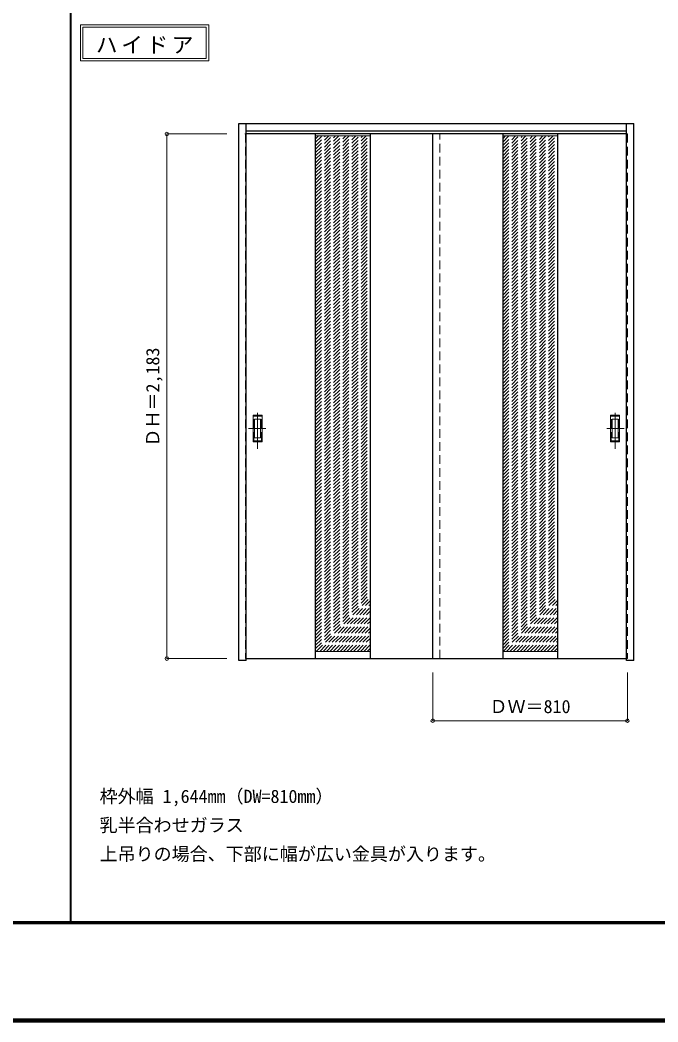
# Model space of a CAD drawing. Units: millimetres, scale not verified. Extents: x -6000 to 5700, y -4307 to 4175.
# Drawn here: x -2906 to -250, y -4205 to -36 of the extents above; entities that cross this region are included whole.
import ezdxf
from ezdxf.enums import TextEntityAlignment as Align

# ---------------------------------------------------------------- set-up
doc = ezdxf.new("R2010")
doc.units = ezdxf.units.MM
doc.header["$LTSCALE"] = 30
doc.header["$PDMODE"] = 32
doc.header["$PDSIZE"] = 15
doc.linetypes.add('CHAIN1', pattern=[8, 5, -1, 1, -1])
doc.linetypes.add('DASHED1', pattern=[1.8, 1.2, -0.6])
for name, color, linetype, lineweight in [('0-2_扉', 4, 'DASHED1', 9), ('0-3_仕上げ', 7, 'Continuous', 18), ('0-4_枠', 3, 'Continuous', 25), ('0-6_引手', 7, 'Continuous', 18), ('0-A_文字', 7, 'Continuous', 18), ('0-B_寸法', 4, 'Continuous', 9), ('0-C_ハッチ', 4, 'DASHED1', 9), ('F-1_枠', 6, 'Continuous', 40)]:
    doc.layers.add(name, color=color, linetype=linetype, lineweight=lineweight)
doc.styles.add('ＭＳ ゴシック', font='')
doc.styles.get('ＭＳ ゴシック').set_extended_font_data('MS Gothic')

msp = doc.modelspace()

# ---------------------------------------------------------------- linework, layer by layer
at = {"layer": '0-2_扉'}
for p, q in [((-1971, -509.75), (-1968, -509.75)), ((-1968, -509.75), (-1968, -2692.75)), ((-1158, -2692.75), (-1158, -509.75)), ((-381, -509.75), (-378, -509.75)), ((-378, -509.75), (-378, -2692.75)), ((-1968, -2692.75), (-1965, -2692.75)), ((-378, -2692.75), (-381, -2692.75))]:
    msp.add_line(p, q, dxfattribs=at)
at = {"layer": '0-2_扉', "color": 3, "linetype": 'Continuous', "lineweight": 25}
for p, q in [((-381, -509.75), (-1965, -509.75)), ((-1188, -2692.75), (-1188, -509.75)), ((-1965, -2692.75), (-381, -2692.75))]:
    msp.add_line(p, q, dxfattribs=at)
at = {"layer": '0-3_仕上げ', "color": 3, "lineweight": 25}
for p, q in [((-1677, -509.75), (-1677, -2692.75)), ((-1449, -509.75), (-1449, -2692.75)), ((-897, -509.75), (-897, -2692.75)), ((-669, -509.75), (-669, -2692.75))]:
    msp.add_line(p, q, dxfattribs=at)
at = {"layer": '0-3_仕上げ'}
for p, q in [((-1677, -517.75), (-1449, -517.75)), ((-897, -517.75), (-669, -517.75)), ((-1449, -2662.86), (-1677, -2662.86)), ((-669, -2662.86), (-897, -2662.86))]:
    msp.add_line(p, q, dxfattribs=at)
at = {"layer": '0-4_枠'}
for p, q in [((-1995, -2701.25), (-1995, -466.25)), ((-1995, -466.25), (-351, -466.25)), ((-1965, -2701.25), (-1965, -466.25)), ((-1965, -496.25), (-381, -496.25)), ((-381, -2692.21), (-381, -466.25)), ((-351, -2701.25), (-351, -466.25)), ((-1965, -2701.25), (-1995, -2701.25)), ((-381, -2692.55), (-381, -2692.21))]:
    msp.add_line(p, q, dxfattribs=at)
msp.add_lwpolyline([(-351, -2701.25), (-381, -2701.25), (-381, -2692.55)], dxfattribs=at)
at = {"layer": '0-6_引手', "linetype": 'CHAIN1'}
for p, q in [((-1917, -1820.48), (-1917, -1649.63)), ((-429, -1820.48), (-429, -1649.63)), ((-1955.07, -1735.25), (-1882.56, -1735.25)), ((-390.93, -1735.25), (-463.44, -1735.25))]:
    msp.add_line(p, q, dxfattribs=at)
at = {"layer": '0-6_引手'}
for p, q in [((-1936, -1680.25), (-1898, -1680.25)), ((-1936, -1790.25), (-1936, -1680.25)), ((-1929.5, -1696.25), (-1904.5, -1696.25)), ((-1929.5, -1774.25), (-1929.5, -1696.25)), ((-1904.5, -1774.25), (-1904.5, -1696.25)), ((-1898, -1790.25), (-1898, -1680.25)), ((-410, -1680.25), (-448, -1680.25)), ((-448, -1790.25), (-448, -1680.25)), ((-416.5, -1696.25), (-441.5, -1696.25)), ((-441.5, -1774.25), (-441.5, -1696.25)), ((-416.5, -1774.25), (-416.5, -1696.25)), ((-410, -1790.25), (-410, -1680.25)), ((-1936, -1790.25), (-1898, -1790.25)), ((-1929.5, -1774.25), (-1904.5, -1774.25)), ((-410, -1790.25), (-448, -1790.25)), ((-416.5, -1774.25), (-441.5, -1774.25))]:
    msp.add_line(p, q, dxfattribs=at)
at = {"layer": '0-6_引手', "linetype": 'DASHED1'}
for p, q in [((-1901, -1786.25), (-1901, -1684.25)), ((-445, -1786.25), (-445, -1684.25)), ((-1933, -1786.25), (-1901, -1786.25)), ((-413, -1786.25), (-445, -1786.25))]:
    msp.add_line(p, q, dxfattribs=at)
for points in [[(-1933, -1786.25), (-1933, -1684.25), (-1901, -1684.25)], [(-413, -1786.25), (-413, -1684.25), (-445, -1684.25)]]:
    msp.add_lwpolyline(points, dxfattribs=at)
at = {"layer": '0-A_文字'}
for p, q in [((-2655, -55.5), (-2655, -205.5)), ((-2645, -65.5), (-2130.67, -65.5)), ((-2130.67, -65.5), (-2130.67, -195.5)), ((-2655, -205.5), (-2120.67, -205.5))]:
    msp.add_line(p, q, dxfattribs=at)
for points in [[(-2655, -55.5), (-2120.67, -55.5), (-2120.67, -205.5)], [(-2645, -65.5), (-2645, -195.5), (-2130.67, -195.5)]]:
    msp.add_lwpolyline(points, dxfattribs=at)
at = {"layer": '0-B_寸法'}
for p, q in [((-2295, -509.75), (-2045, -509.75)), ((-2295, -509.75), (-2295, -2692.75)), ((-2295, -2692.75), (-2045, -2692.75)), ((-1188, -2951.25), (-1188, -2751.25)), ((-378, -2951.25), (-378, -2751.25)), ((-1188, -2951.25), (-378, -2951.25))]:
    msp.add_line(p, q, dxfattribs=at)
at = {"layer": '0-B_寸法', "color": 7}
for p in [(-2295, -509.75), (-2295, -2692.75), (-1188, -2951.25), (-378, -2951.25)]:
    msp.add_point(p, dxfattribs=at)
at = {"layer": '0-C_ハッチ'}
for p, q in [((-1677, -743.62), (-1451.13, -517.75)), ((-1677, -729.48), (-1465.27, -517.75)), ((-1677, -715.34), (-1479.42, -517.75)), ((-1677, -701.19), (-1493.56, -517.75)), ((-1677, -687.05), (-1507.7, -517.75)), ((-1677, -672.91), (-1521.84, -517.75)), ((-1677, -658.77), (-1535.98, -517.75)), ((-1677, -644.62), (-1550.13, -517.75)), ((-1677, -630.48), (-1564.27, -517.75)), ((-1677, -616.34), (-1578.41, -517.75)), ((-1677, -602.2), (-1592.55, -517.75)), ((-1677, -588.06), (-1606.69, -517.75)), ((-1677, -573.91), (-1620.84, -517.75)), ((-1677, -559.77), (-1634.98, -517.75)), ((-1677, -545.63), (-1649.12, -517.75)), ((-1677, -531.49), (-1663.26, -517.75)), ((-1677, -757.76), (-1449, -529.76)), ((-897, -741.44), (-673.31, -517.75)), ((-897, -727.29), (-687.46, -517.75)), ((-897, -713.15), (-701.6, -517.75)), ((-897, -699.01), (-715.74, -517.75)), ((-897, -684.87), (-729.88, -517.75)), ((-897, -670.73), (-744.02, -517.75)), ((-897, -656.58), (-758.17, -517.75)), ((-897, -642.44), (-772.31, -517.75)), ((-897, -628.3), (-786.45, -517.75)), ((-897, -614.16), (-800.59, -517.75)), ((-897, -600.02), (-814.73, -517.75)), ((-897, -585.87), (-828.88, -517.75)), ((-897, -571.73), (-843.02, -517.75)), ((-897, -557.59), (-857.16, -517.75)), ((-897, -543.45), (-871.3, -517.75)), ((-897, -529.3), (-885.45, -517.75)), ((-897, -755.58), (-669, -527.58)), ((-897, -769.72), (-669, -541.72)), ((-1677, -771.9), (-1449, -543.9)), ((-1677, -786.05), (-1449, -558.05)), ((-1677, -800.19), (-1449, -572.19)), ((-897, -783.86), (-669, -555.86)), ((-897, -798.01), (-669, -570.01)), ((-1677, -814.33), (-1449, -586.33)), ((-1677, -828.47), (-1449, -600.47)), ((-1677, -842.61), (-1449, -614.61)), ((-897, -812.15), (-669, -584.15)), ((-897, -826.29), (-669, -598.29)), ((-897, -840.43), (-669, -612.43)), ((-1677, -856.76), (-1449, -628.76)), ((-1677, -870.9), (-1449, -642.9)), ((-1677, -885.04), (-1449, -657.04)), ((-897, -854.57), (-669, -626.57)), ((-897, -868.72), (-669, -640.72)), ((-897, -882.86), (-669, -654.86)), ((-1677, -899.18), (-1449, -671.18)), ((-1677, -913.32), (-1449, -685.32)), ((-1677, -927.47), (-1449, -699.47)), ((-897, -897), (-669, -669)), ((-897, -911.14), (-669, -683.14)), ((-897, -925.28), (-669, -697.28)), ((-1677, -941.61), (-1449, -713.61)), ((-1677, -955.75), (-1449, -727.75)), ((-1677, -969.89), (-1449, -741.89)), ((-897, -939.43), (-669, -711.43)), ((-897, -953.57), (-669, -725.57)), ((-897, -967.71), (-669, -739.71)), ((-1677, -984.04), (-1449, -756.04)), ((-1677, -998.18), (-1449, -770.18)), ((-1677, -1012.32), (-1449, -784.32)), ((-897, -981.85), (-669, -753.85)), ((-897, -996), (-669, -768)), ((-897, -1010.14), (-669, -782.14)), ((-1677, -1026.46), (-1449, -798.46)), ((-1677, -1040.6), (-1449, -812.6)), ((-1677, -1054.75), (-1449, -826.75)), ((-897, -1024.28), (-669, -796.28)), ((-897, -1038.42), (-669, -810.42)), ((-897, -1052.56), (-669, -824.56)), ((-1677, -1068.89), (-1449, -840.89)), ((-1677, -1083.03), (-1449, -855.03)), ((-1677, -1097.17), (-1449, -869.17)), ((-897, -1066.71), (-669, -838.71)), ((-897, -1080.85), (-669, -852.85)), ((-897, -1094.99), (-669, -866.99)), ((-1677, -1111.31), (-1449, -883.31)), ((-1677, -1125.46), (-1449, -897.46)), ((-1677, -1139.6), (-1449, -911.6)), ((-897, -1109.13), (-669, -881.13)), ((-897, -1123.27), (-669, -895.27)), ((-897, -1137.42), (-669, -909.42)), ((-1677, -1153.74), (-1449, -925.74)), ((-1677, -1167.88), (-1449, -939.88)), ((-1677, -1182.03), (-1449, -954.03)), ((-897, -1151.56), (-669, -923.56)), ((-897, -1165.7), (-669, -937.7)), ((-897, -1179.84), (-669, -951.84)), ((-1677, -1196.17), (-1449, -968.17)), ((-1677, -1210.31), (-1449, -982.31)), ((-1677, -1224.45), (-1449, -996.45)), ((-897, -1193.99), (-669, -965.99)), ((-897, -1208.13), (-669, -980.13)), ((-897, -1222.27), (-669, -994.27)), ((-1677, -1238.59), (-1449, -1010.59)), ((-1677, -1252.74), (-1449, -1024.74)), ((-1677, -1266.88), (-1449, -1038.88)), ((-897, -1236.41), (-669, -1008.41)), ((-897, -1250.55), (-669, -1022.55)), ((-897, -1264.7), (-669, -1036.7)), ((-1677, -1281.02), (-1449, -1053.02)), ((-1677, -1295.16), (-1449, -1067.16)), ((-1677, -1309.3), (-1449, -1081.3)), ((-897, -1278.84), (-669, -1050.84)), ((-897, -1292.98), (-669, -1064.98)), ((-897, -1307.12), (-669, -1079.12)), ((-1677, -1323.45), (-1449, -1095.45)), ((-1677, -1337.59), (-1449, -1109.59)), ((-1677, -1351.73), (-1449, -1123.73)), ((-897, -1321.26), (-669, -1093.26)), ((-897, -1335.41), (-669, -1107.41)), ((-897, -1349.55), (-669, -1121.55)), ((-1677, -1365.87), (-1449, -1137.87)), ((-1677, -1380.02), (-1449, -1152.02)), ((-1677, -1394.16), (-1449, -1166.16)), ((-897, -1363.69), (-669, -1135.69)), ((-897, -1377.83), (-669, -1149.83)), ((-897, -1391.98), (-669, -1163.98)), ((-1677, -1408.3), (-1449, -1180.3)), ((-1677, -1422.44), (-1449, -1194.44)), ((-1677, -1436.58), (-1449, -1208.58)), ((-897, -1406.12), (-669, -1178.12)), ((-897, -1420.26), (-669, -1192.26)), ((-897, -1434.4), (-669, -1206.4)), ((-1677, -1450.73), (-1449, -1222.73)), ((-1677, -1464.87), (-1449, -1236.87)), ((-897, -1448.54), (-669, -1220.54)), ((-897, -1462.69), (-669, -1234.69)), ((-897, -1476.83), (-669, -1248.83)), ((-1677, -1479.01), (-1449, -1251.01)), ((-1677, -1493.15), (-1449, -1265.15)), ((-1677, -1507.29), (-1449, -1279.29)), ((-897, -1490.97), (-669, -1262.97)), ((-897, -1505.11), (-669, -1277.11)), ((-897, -1519.25), (-669, -1291.25)), ((-1677, -1521.44), (-1449, -1293.44)), ((-1677, -1535.58), (-1449, -1307.58)), ((-1677, -1549.72), (-1449, -1321.72)), ((-897, -1533.4), (-669, -1305.4)), ((-897, -1547.54), (-669, -1319.54)), ((-897, -1561.68), (-669, -1333.68)), ((-1677, -1563.86), (-1449, -1335.86)), ((-1677, -1578.01), (-1449, -1350.01)), ((-1677, -1592.15), (-1449, -1364.15)), ((-897, -1575.82), (-669, -1347.82)), ((-897, -1589.96), (-669, -1361.96)), ((-1677, -1606.29), (-1449, -1378.29)), ((-1677, -1620.43), (-1449, -1392.43)), ((-1677, -1634.57), (-1449, -1406.57)), ((-897, -1604.11), (-669, -1376.11)), ((-897, -1618.25), (-669, -1390.25)), ((-897, -1632.39), (-669, -1404.39)), ((-1677, -1648.72), (-1449, -1420.72)), ((-1677, -1662.86), (-1449, -1434.86)), ((-1677, -1677), (-1449, -1449)), ((-897, -1646.53), (-669, -1418.53)), ((-897, -1660.68), (-669, -1432.68)), ((-897, -1674.82), (-669, -1446.82)), ((-1677, -1691.14), (-1449, -1463.14)), ((-1677, -1705.28), (-1449, -1477.28)), ((-1677, -1719.43), (-1449, -1491.43)), ((-897, -1688.96), (-669, -1460.96)), ((-897, -1703.1), (-669, -1475.1)), ((-897, -1717.24), (-669, -1489.24)), ((-1677, -1733.57), (-1449, -1505.57)), ((-1677, -1747.71), (-1449, -1519.71)), ((-1677, -1761.85), (-1449, -1533.85)), ((-897, -1731.39), (-669, -1503.39)), ((-897, -1745.53), (-669, -1517.53)), ((-897, -1759.67), (-669, -1531.67)), ((-1677, -1776), (-1449, -1548)), ((-1677, -1790.14), (-1449, -1562.14)), ((-1677, -1804.28), (-1449, -1576.28)), ((-897, -1773.81), (-669, -1545.81)), ((-897, -1787.95), (-669, -1559.95)), ((-897, -1802.1), (-669, -1574.1)), ((-1677, -1818.42), (-1449, -1590.42)), ((-1677, -1832.56), (-1449, -1604.56)), ((-1677, -1846.71), (-1449, -1618.71)), ((-897, -1816.24), (-669, -1588.24)), ((-897, -1830.38), (-669, -1602.38)), ((-897, -1844.52), (-669, -1616.52)), ((-1677, -1860.85), (-1449, -1632.85)), ((-1677, -1874.99), (-1449, -1646.99)), ((-1677, -1889.13), (-1449, -1661.13)), ((-897, -1858.67), (-669, -1630.67)), ((-897, -1872.81), (-669, -1644.81)), ((-897, -1886.95), (-669, -1658.95)), ((-1677, -1903.27), (-1449, -1675.27)), ((-1677, -1917.42), (-1449, -1689.42)), ((-1677, -1931.56), (-1449, -1703.56)), ((-897, -1901.09), (-669, -1673.09)), ((-897, -1915.23), (-669, -1687.23)), ((-897, -1929.38), (-669, -1701.38)), ((-1677, -1945.7), (-1449, -1717.7)), ((-1677, -1959.84), (-1449, -1731.84)), ((-1677, -1973.99), (-1449, -1745.99)), ((-897, -1943.52), (-669, -1715.52)), ((-897, -1957.66), (-669, -1729.66)), ((-897, -1971.8), (-669, -1743.8)), ((-1677, -1988.13), (-1449, -1760.13)), ((-1677, -2002.27), (-1449, -1774.27)), ((-1677, -2016.41), (-1449, -1788.41)), ((-897, -1985.94), (-669, -1757.94)), ((-897, -2000.09), (-669, -1772.09)), ((-897, -2014.23), (-669, -1786.23)), ((-1677, -2030.55), (-1449, -1802.55)), ((-1677, -2044.7), (-1449, -1816.7)), ((-1677, -2058.84), (-1449, -1830.84)), ((-897, -2028.37), (-669, -1800.37)), ((-897, -2042.51), (-669, -1814.51)), ((-897, -2056.66), (-669, -1828.66)), ((-1677, -2072.98), (-1449, -1844.98)), ((-1677, -2087.12), (-1449, -1859.12)), ((-1677, -2101.26), (-1449, -1873.26)), ((-897, -2070.8), (-669, -1842.8)), ((-897, -2084.94), (-669, -1856.94)), ((-897, -2099.08), (-669, -1871.08)), ((-1677, -2115.41), (-1449, -1887.41)), ((-1677, -2129.55), (-1449, -1901.55)), ((-1677, -2143.69), (-1449, -1915.69)), ((-897, -2113.22), (-669, -1885.22)), ((-897, -2127.37), (-669, -1899.37)), ((-897, -2141.51), (-669, -1913.51)), ((-1677, -2157.83), (-1449, -1929.83)), ((-1677, -2171.98), (-1449, -1943.98)), ((-1677, -2186.12), (-1449, -1958.12)), ((-897, -2155.65), (-669, -1927.65)), ((-897, -2169.79), (-669, -1941.79)), ((-897, -2183.93), (-669, -1955.93)), ((-1677, -2200.26), (-1449, -1972.26)), ((-1677, -2214.4), (-1449, -1986.4)), ((-1677, -2228.54), (-1449, -2000.54)), ((-897, -2198.08), (-669, -1970.08)), ((-897, -2212.22), (-669, -1984.22)), ((-897, -2226.36), (-669, -1998.36)), ((-1677, -2242.69), (-1449, -2014.69)), ((-1677, -2256.83), (-1449, -2028.83)), ((-1677, -2270.97), (-1449, -2042.97)), ((-897, -2240.5), (-669, -2012.5)), ((-897, -2254.65), (-669, -2026.65)), ((-897, -2268.79), (-669, -2040.79)), ((-1677, -2285.11), (-1449, -2057.11)), ((-1677, -2299.25), (-1449, -2071.25)), ((-897, -2282.93), (-669, -2054.93)), ((-897, -2297.07), (-669, -2069.07)), ((-897, -2311.21), (-669, -2083.21)), ((-1677, -2313.4), (-1449, -2085.4)), ((-1677, -2327.54), (-1449, -2099.54)), ((-1677, -2341.68), (-1449, -2113.68)), ((-897, -2325.36), (-669, -2097.36)), ((-897, -2339.5), (-669, -2111.5)), ((-897, -2353.64), (-669, -2125.64)), ((-1677, -2355.82), (-1449, -2127.82)), ((-1677, -2369.96), (-1449, -2141.96)), ((-1677, -2384.11), (-1449, -2156.11)), ((-897, -2367.78), (-669, -2139.78)), ((-897, -2381.92), (-669, -2153.92)), ((-897, -2396.07), (-669, -2168.07)), ((-1677, -2398.25), (-1449, -2170.25)), ((-1677, -2412.39), (-1449, -2184.39)), ((-1677, -2426.53), (-1449, -2198.53)), ((-897, -2410.21), (-669, -2182.21)), ((-897, -2424.35), (-669, -2196.35)), ((-1677, -2440.68), (-1449, -2212.68)), ((-1677, -2454.82), (-1449, -2226.82)), ((-1677, -2468.96), (-1449, -2240.96)), ((-897, -2438.49), (-669, -2210.49)), ((-897, -2452.64), (-669, -2224.64)), ((-897, -2466.78), (-669, -2238.78)), ((-1677, -2483.1), (-1449, -2255.1)), ((-1677, -2497.24), (-1449, -2269.24)), ((-1677, -2511.39), (-1449, -2283.39)), ((-897, -2480.92), (-669, -2252.92)), ((-897, -2495.06), (-669, -2267.06)), ((-897, -2509.2), (-669, -2281.2)), ((-1677, -2525.53), (-1449, -2297.53)), ((-1677, -2539.67), (-1449, -2311.67)), ((-1677, -2553.81), (-1449, -2325.81)), ((-897, -2523.35), (-669, -2295.35)), ((-897, -2537.49), (-669, -2309.49)), ((-897, -2551.63), (-669, -2323.63)), ((-1677, -2567.95), (-1449, -2339.95)), ((-1677, -2582.1), (-1449, -2354.1)), ((-1677, -2596.24), (-1449, -2368.24)), ((-897, -2565.77), (-669, -2337.77)), ((-897, -2579.91), (-669, -2351.91)), ((-897, -2594.06), (-669, -2366.06)), ((-1677, -2610.38), (-1449, -2382.38)), ((-1677, -2624.52), (-1449, -2396.52)), ((-1677, -2638.67), (-1449, -2410.67)), ((-897, -2608.2), (-669, -2380.2)), ((-897, -2622.34), (-669, -2394.34)), ((-897, -2636.48), (-669, -2408.48)), ((-1677, -2652.81), (-1449, -2424.81)), ((-1672.91, -2662.86), (-1449, -2438.95)), ((-1658.77, -2662.86), (-1449, -2453.09)), ((-897, -2650.63), (-669, -2422.63)), ((-895.09, -2662.86), (-669, -2436.77)), ((-880.95, -2662.86), (-669, -2450.91)), ((-1644.63, -2662.86), (-1449, -2467.23)), ((-1630.48, -2662.86), (-1449, -2481.38)), ((-1616.34, -2662.86), (-1449, -2495.52)), ((-866.81, -2662.86), (-669, -2465.05)), ((-852.67, -2662.86), (-669, -2479.19)), ((-838.52, -2662.86), (-669, -2493.34)), ((-1602.2, -2662.86), (-1449, -2509.66)), ((-1588.06, -2662.86), (-1449, -2523.8)), ((-1573.91, -2662.86), (-1449, -2537.94)), ((-824.38, -2662.86), (-669, -2507.48)), ((-810.24, -2662.86), (-669, -2521.62)), ((-796.1, -2662.86), (-669, -2535.76)), ((-1559.77, -2662.86), (-1449, -2552.09)), ((-1545.63, -2662.86), (-1449, -2566.23)), ((-1531.49, -2662.86), (-1449, -2580.37)), ((-781.96, -2662.86), (-669, -2549.9)), ((-767.81, -2662.86), (-669, -2564.05)), ((-753.67, -2662.86), (-669, -2578.19)), ((-1517.35, -2662.86), (-1449, -2594.51)), ((-1503.2, -2662.86), (-1449, -2608.66)), ((-1489.06, -2662.86), (-1449, -2622.8)), ((-739.53, -2662.86), (-669, -2592.33)), ((-725.39, -2662.86), (-669, -2606.47)), ((-711.24, -2662.86), (-669, -2620.61)), ((-1474.92, -2662.86), (-1449, -2636.94)), ((-1460.78, -2662.86), (-1449, -2651.08)), ((-697.1, -2662.86), (-669, -2634.76)), ((-682.96, -2662.86), (-669, -2648.9))]:
    msp.add_line(p, q, dxfattribs=at)
at = {"layer": 'F-1_枠'}
for p, q in [((-2695, -3790), (-2695, 4175)), ((5700, -3790), (-6000, -3790)), ((5700, -3795), (-6000, -3795)), ((5700, -4195), (-6000, -4195)), ((5700, -4200), (-6000, -4200)), ((5700, -4205), (-6000, -4205))]:
    msp.add_line(p, q, dxfattribs=at)

# ---------------------------------------------------------------- texts
at = {"layer": '0-A_文字', "style": 'ＭＳ ゴシック'}
for s, p in [('枠外幅 1,644mm（DW=810mm）', (-2575, -3310)), ('乳半合わせガラス', (-2575, -3430)), ('上吊りの場合、下部に幅が広い金具が入ります。', (-2575, -3550))]:
    msp.add_text(s, height=54.99, dxfattribs=at).set_placement(p, align=Align.BOTTOM_LEFT)
at = {"layer": '0-A_文字', "insert": (-2590.34, -175.5), "char_height": 65.98, "attachment_point": 7, "style": 'ＭＳ ゴシック'}
msp.add_mtext('\\T1.17;ハイドア', dxfattribs=at)
at = {"layer": '0-B_寸法', "color": 7, "style": 'ＭＳ ゴシック'}
msp.add_text('ＤＨ＝2,183', height=54.99, rotation=90, dxfattribs=at).set_placement((-2310, -1810.5), align=Align.BOTTOM_LEFT)
msp.add_text('ＤＷ＝810', height=54.99, dxfattribs=at).set_placement((-951.75, -2936.25), align=Align.BOTTOM_LEFT)

doc.saveas('drawing.dxf')
